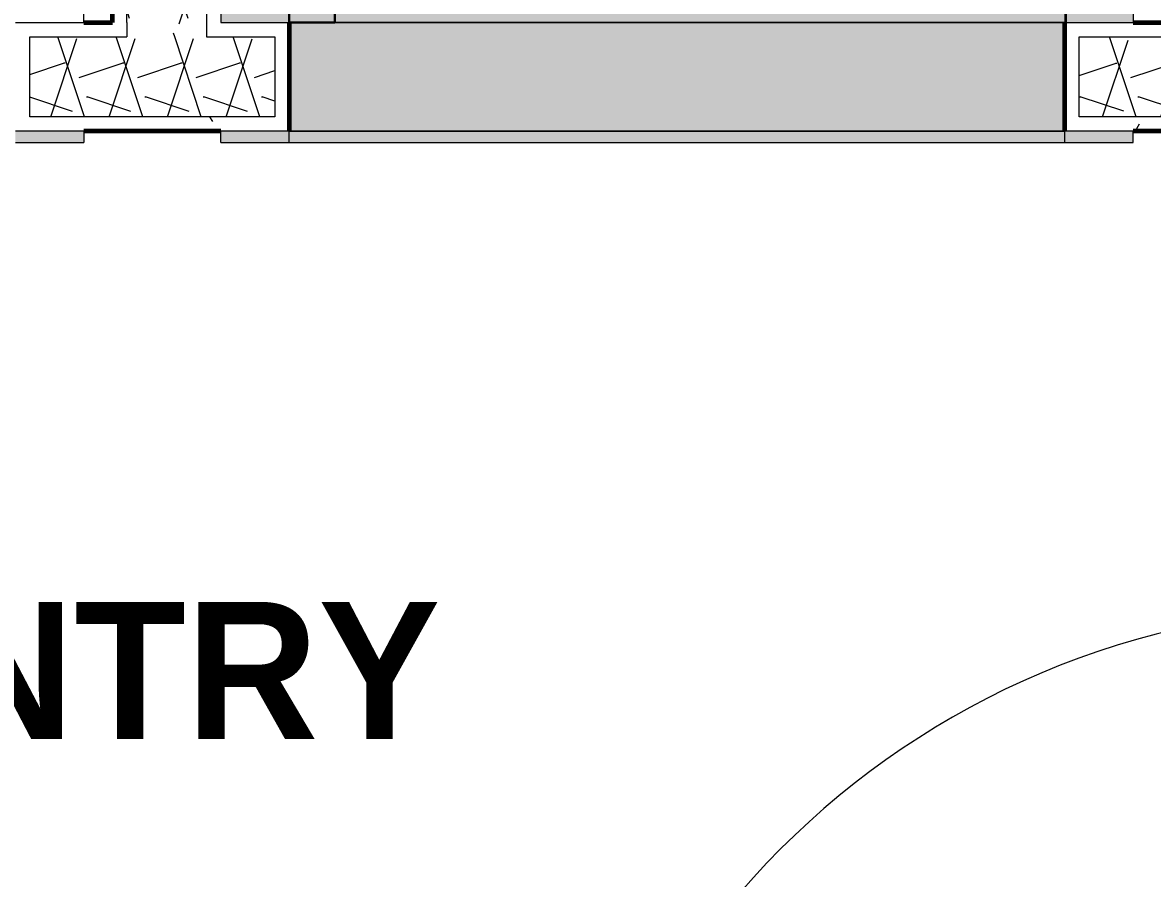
# Model space of a CAD drawing. Header units: inches. Extents: x -4110 to -1807, y 9775 to 11251.
# Drawn here: x -3563.98 to -3514.46, y 10380.66 to 10418.16 of the extents above; entities that cross this region are included whole.
import ezdxf

# ---------------------------------------------------------------- set-up
doc = ezdxf.new("R2010")
doc.units = ezdxf.units.IN
doc.header["$MEASUREMENT"] = 0
for name, color, linetype, lineweight in [('0-1', 7, 'Continuous', 5), ('0-2', 7, 'Continuous', 9), ('A-AREA-IDEN', 2, 'Continuous', 9), ('A-DOOR', 31, 'Continuous', 18), ('A-DOOR-3', 7, 'Continuous', 9), ('A-DOOR-4', 50, 'Continuous', 30), ('A-DOOR-8', 31, 'Continuous', 9), ('A-DOOR-FRAM-1', 31, 'Continuous', 18), ('A-DOOR-FRAM-2', 7, 'Continuous', 9), ('A-WALL-1', 8, 'Continuous', 5), ('A-WALL-5', 250, 'Continuous', 60), ('A-WALL-6', 10, 'Continuous', 18), ('A-WALL-PATT-1', 7, 'Continuous', 9), ('A-WALL-PATT-2', 253, 'Continuous', 9)]:
    doc.layers.add(name, color=color, linetype=linetype, lineweight=lineweight)
doc.styles.add('Century Gothic_B', font='GOTHICB.TTF', dxfattribs={"height": 6})
pattern_1 = [(161.57, (0.32, 0.32), (-2.560496185, -0.000537386), [0, -18.214, 2.022, 0]), (18.43, (-0.32, 0.32), (-2.560496185, 0.000537386), [0, -18.214, 2.022, 0]), (108.43, (0.32, 0.32), (1.27922091, -6.400876726), [6.07, -14.166]), (71.57, (-0.32, 0.32), (1.27922091, 6.400876726), [6.07, -14.166])]

# ---------------------------------------------------------------- blocks, each defined once
blk = doc.blocks.new('SWING - SINGLE - FLUSH - SWING - FLUSH - 2-10 x 6-8 - PRIVACY-3983842-ENLARGED RCP - 1ST FLOOR PLAN - WEST')
at = {"layer": 'A-DOOR-FRAM-1'}
blk.add_hatch(color=256, dxfattribs=at).paths.add_polyline_path([(17, -2.875), (20, -2.875), (20, -2.375), (17, -2.375)], flags=0)
at = {"layer": 'A-DOOR-FRAM-2'}
for p, q in [((20, 2.375), (20, 2.875)), ((17, 2.375), (20, 2.375)), ((20, -2.375), (17, -2.375)), ((20, -2.375), (20, -2.875)), ((17, -2.875), (20, -2.875))]:
    blk.add_line(p, q, dxfattribs=at)
blk = doc.blocks.new('SWING - SINGLE - FLUSH - SWING - FLUSH - 2-10 x 6-8 - PRIVACY-3983846-ENLARGED RCP - 1ST FLOOR PLAN - WEST')
at = {"layer": 'A-DOOR-FRAM-1'}
for points in [[(-20, 2.375), (-17, 2.375), (-17, 2.875), (-20, 2.875)], [(-17, 2.375), (17, 2.375), (17, 2.875), (-17, 2.875)], [(17, 2.375), (20, 2.375), (20, 2.875), (17, 2.875)], [(-20, -2.875), (-17, -2.875), (-17, -2.375), (-20, -2.375)], [(-17, -2.375), (-17, -2.875), (17, -2.875), (17, -2.375), (-16.456, -2.375)], [(17, -2.875), (20, -2.875), (20, -2.375), (17, -2.375)]]:
    blk.add_hatch(color=256, dxfattribs=at).paths.add_polyline_path(points, flags=0)
at = {"layer": 'A-DOOR-3'}
blk.add_arc((17, -2.375), 34.067, 180, 266.6343, dxfattribs=at)
at = {"layer": 'A-DOOR-4'}
for p, q in [((15, -2.375), (15, -36.383)), ((17, -2.375), (15, -2.375)), ((17, -2.375), (17, -36.383))]:
    blk.add_line(p, q, dxfattribs=at)
at = {"layer": 'A-DOOR-FRAM-2'}
for p, q in [((-17, 2.875), (-20, 2.875)), ((-20, 2.875), (-20, 2.375)), ((17, 2.875), (-17, 2.875)), ((-17, 2.875), (-17, 2.375)), ((20, 2.875), (17, 2.875)), ((17, 2.875), (17, 2.375)), ((20, 2.875), (20, 2.375)), ((-20, 2.375), (-17, 2.375)), ((-17, 2.375), (17, 2.375)), ((17, 2.375), (20, 2.375)), ((-17, -2.375), (-20, -2.375)), ((-20, -2.875), (-20, -2.375)), ((17, -2.375), (-17, -2.375)), ((-17, -2.875), (-17, -2.375)), ((20, -2.375), (17, -2.375)), ((17, -2.875), (17, -2.375)), ((20, -2.875), (20, -2.375))]:
    blk.add_line(p, q, dxfattribs=at)
blk = doc.blocks.new('CTR - 1st Phase - Unit Layouts_rvt-1-ENLARGED RCP - 1ST FLOOR PLAN - WEST')
at = {"layer": 'A-WALL-1'}
blk.add_hatch(color=256, dxfattribs=at).paths.add_polyline_path([(-3552.294, 10413.414), (-3518.294, 10413.414), (-3518.294, 10418.164), (-3552.294, 10418.164), (-3552.294, 10414.039)], flags=0)
at = {"layer": 'A-WALL-PATT-1'}
h = blk.add_hatch(dxfattribs=at)
h.set_pattern_fill('FP_1', color=256, style=0, pattern_type=2)
h.set_pattern_definition([(0, (0, 0), (20.48, 5.12), [0.845, -14.515, 0.845, -14.515, -81.92]), (0, (0, 0), (20.48, 5.12), [-30.72, 0.845, -29.875, 0.845, -14.515, -35.84]), (0, (0, 0), (20.48, 5.12), [-76.8, 0.845, -9.395, 0.845, -24.755]), (120, (7.68, 2.56), (-14.67405, 15.1762003), [0.845, -14.515, 0.845, -14.515, -81.92]), (120, (7.68, 2.56), (-14.67405, 15.1762003), [-30.72, 0.845, -29.875, 0.845, -14.515, -35.84]), (120, (7.68, 2.56), (-14.67405, 15.1762003), [-76.8, 0.845, -9.395, 0.845, -24.755]), (240, (10.24, 12.8), (-5.80595, -20.2962003), [0.845, -14.515, 0.845, -14.515, -81.92]), (240, (10.24, 12.8), (-5.80595, -20.2962003), [-30.72, 0.845, -29.875, 0.845, -14.515, -35.84]), (240, (10.24, 12.8), (-5.80595, -20.2962003), [-76.8, 0.845, -9.395, 0.845, -24.755])])
h.paths.add_polyline_path([(-3601.183, 10413.414), (-3598.294, 10413.414), (-3598.294, 10415.789), (-3598.919, 10415.789), (-3598.919, 10414.039), (-3601.294, 10414.039), (-3601.294, 10413.414)], flags=0)
h.paths.add_polyline_path([(-3564.294, 10413.414), (-3552.294, 10413.414), (-3552.294, 10415.789), (-3552.919, 10415.789), (-3552.919, 10414.039), (-3563.669, 10414.039), (-3563.669, 10415.789), (-3564.294, 10415.789), (-3564.294, 10414.039)], flags=0)
h.paths.add_polyline_path([(-3518.294, 10413.414), (-3505.299, 10413.414), (-3505.299, 10414.039), (-3517.669, 10414.039), (-3517.669, 10415.789), (-3518.294, 10415.789), (-3518.294, 10414.039)], flags=0)
at = {"layer": 'A-WALL-PATT-2'}
h = blk.add_hatch(dxfattribs=at)
h.set_pattern_fill('FP_2', color=256, style=0, pattern_type=2)
h.set_pattern_definition(pattern_1)
h.paths.add_polyline_path([(-3557.669, 10417.539), (-3555.919, 10417.539), (-3555.919, 10454.164), (-3559.419, 10454.164), (-3559.419, 10417.539)], flags=0)
h.paths.add_polyline_path([(-3559.419, 10489.414), (-3555.919, 10489.414), (-3555.919, 10545.752), (-3559.419, 10545.752), (-3559.419, 10496.4)], flags=0)
h = blk.add_hatch(dxfattribs=at)
h.set_pattern_fill('FP_2', color=256, style=0, pattern_type=2)
h.set_pattern_definition(pattern_1)
h.paths.add_polyline_path([(-3601.294, 10414.039), (-3598.919, 10414.039), (-3598.919, 10417.539), (-3601.919, 10417.539), (-3601.919, 10414.039)], flags=0)
h.paths.add_polyline_path([(-3555.579, 10414.039), (-3552.919, 10414.039), (-3552.919, 10417.539), (-3563.669, 10417.539), (-3563.669, 10414.039)], flags=0)
h.paths.add_polyline_path([(-3505.299, 10414.039), (-3505.299, 10417.539), (-3517.669, 10417.539), (-3517.669, 10414.039)], flags=0)
at = {"layer": 'A-WALL-5'}
for p, q in [((-3560.044, 10418.164), (-3560.044, 10451.789)), ((-3561.294, 10418.164), (-3560.044, 10418.164)), ((-3552.294, 10418.164), (-3552.294, 10413.414)), ((-3518.294, 10413.414), (-3518.294, 10418.164)), ((-3515.294, 10418.164), (-3505.299, 10418.164)), ((-3555.294, 10413.414), (-3561.294, 10413.414)), ((-3505.299, 10413.414), (-3515.294, 10413.414))]:
    blk.add_line(p, q, dxfattribs=at)
at = {"layer": 'A-WALL-6'}
for p, q in [((-3559.419, 10418.164), (-3559.419, 10454.164)), ((-3555.919, 10454.164), (-3555.919, 10418.164)), ((-3559.419, 10418.164), (-3559.419, 10417.539)), ((-3555.919, 10418.164), (-3555.919, 10417.539)), ((-3518.294, 10418.164), (-3552.294, 10418.164)), ((-3563.669, 10415.789), (-3563.669, 10417.539)), ((-3563.669, 10417.539), (-3559.419, 10417.539)), ((-3555.919, 10417.539), (-3552.919, 10417.539)), ((-3552.919, 10417.539), (-3552.919, 10415.789)), ((-3517.669, 10415.789), (-3517.669, 10417.539)), ((-3517.669, 10417.539), (-3505.299, 10417.539)), ((-3563.669, 10414.039), (-3563.669, 10415.789)), ((-3552.919, 10415.789), (-3552.919, 10414.039)), ((-3517.669, 10414.039), (-3517.669, 10415.789)), ((-3552.919, 10414.039), (-3563.669, 10414.039)), ((-3505.299, 10414.039), (-3517.669, 10414.039)), ((-3552.294, 10413.414), (-3518.294, 10413.414))]:
    blk.add_line(p, q, dxfattribs=at)
at = {"layer": '0-2'}
blk.add_blockref('SWING - SINGLE - FLUSH - SWING - FLUSH - 2-10 x 6-8 - PRIVACY-3983842-ENLARGED RCP - 1ST FLOOR PLAN - WEST', (-3581.294, 10415.789), dxfattribs=at)
at = {"layer": '0-2', "rotation": 180}
blk.add_blockref('SWING - SINGLE - FLUSH - SWING - FLUSH - 2-10 x 6-8 - PRIVACY-3983846-ENLARGED RCP - 1ST FLOOR PLAN - WEST', (-3535.294, 10415.789), dxfattribs=at)
blk = doc.blocks.new('HOLLOW METAL - UNIT DOOR-2191977-ENLARGED RCP - 1ST FLOOR PLAN - WEST')
at = {"layer": 'A-DOOR-8'}
blk.add_arc((18, -3.875), 36, 180, 270, dxfattribs=at)

msp = doc.modelspace()

# ---------------------------------------------------------------- block references
at = {"layer": '0-1'}
msp.add_blockref('CTR - 1st Phase - Unit Layouts_rvt-1-ENLARGED RCP - 1ST FLOOR PLAN - WEST', (0, 0), dxfattribs=at)
at = {"layer": 'A-DOOR', "rotation": 270.0000000000132}
msp.add_blockref('HOLLOW METAL - UNIT DOOR-2191977-ENLARGED RCP - 1ST FLOOR PLAN - WEST', (-3501.424, 10374.502), dxfattribs=at)

# ---------------------------------------------------------------- texts
at = {"layer": 'A-AREA-IDEN', "insert": (-3590.243, 10392.779), "char_height": 6, "width": 49.49, "attachment_point": 1, "style": 'Century Gothic_B'}
msp.add_mtext('ST - ENTRY', dxfattribs=at)

doc.saveas('drawing.dxf')
